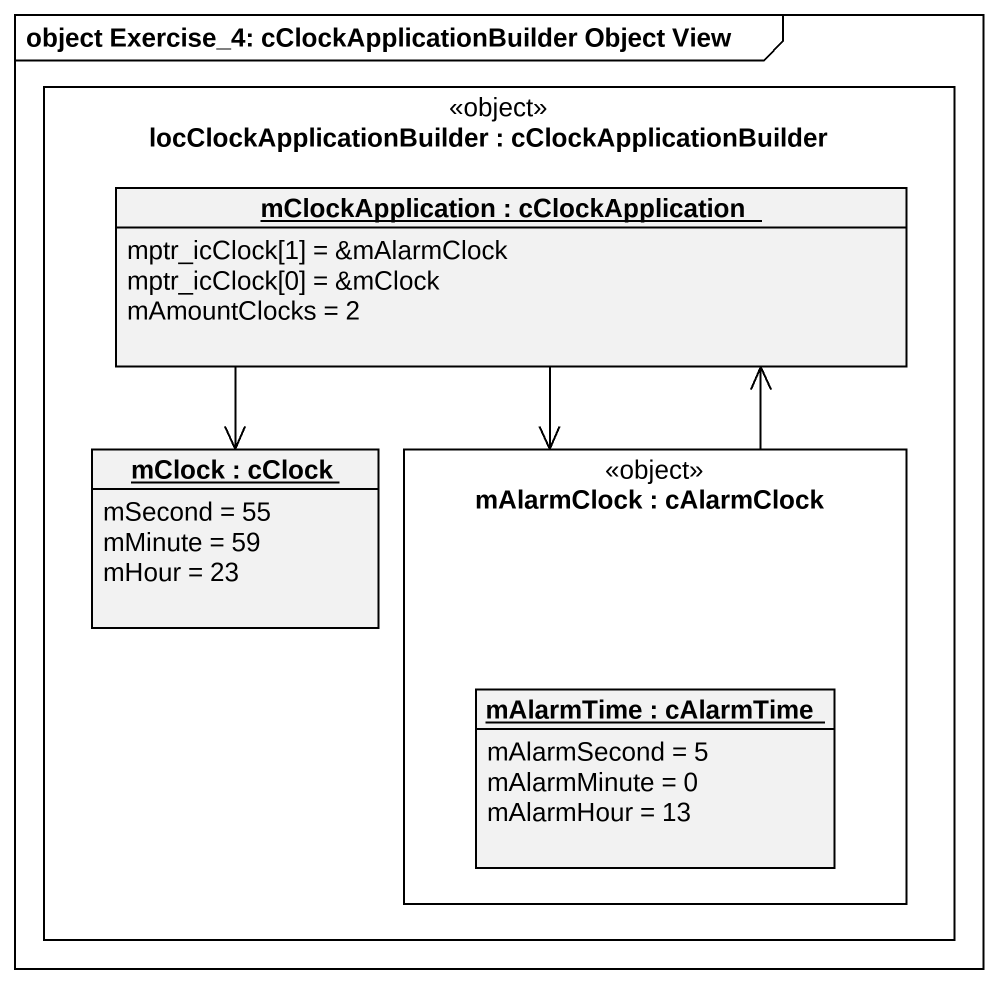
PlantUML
@startuml
mainframe object Exercise_4: cClockApplicationBuilder Object View
hide circle
hide empty members
rectangle "locClockApplicationBuilder : cClockApplicationBuilder" as locClockApplicationBuilder <<object>> {
  object "mClockApplication : cClockApplication" as mClockApplication {
    mptr_icClock[1] = &mAlarmClock
    mptr_icClock[0] = &mClock
    mAmountClocks = 2
  }
  object "mClock : cClock" as mClock {
    mSecond = 55
    mMinute = 59
    mHour = 23
  }
  rectangle "mAlarmClock : cAlarmClock" as mAlarmClock <<object>> {
    object "mAlarmTime : cAlarmTime" as mAlarmTime {
      mAlarmSecond = 5
      mAlarmMinute = 0
      mAlarmHour = 13
    }
  }
}
mClockApplication --> mClock
mClockApplication --> mAlarmClock
mAlarmClock -up-> mClockApplication
@enduml
